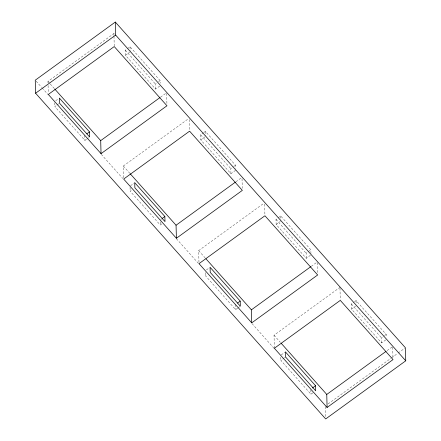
<?xml version="1.0" encoding="UTF-8"?>
<svg xmlns="http://www.w3.org/2000/svg" width="441" height="441" viewBox="0 0 441 441"><rect width="100%" height="100%" fill="white"/><g stroke="black" fill="none" stroke-linecap="round" stroke-linejoin="round"><path stroke-width="0.33" stroke-dasharray="2.21 1.65" d="M48.008 82.781L47.97 81.414L113.905 33.527L114.809 34.547M55.715 100.735L58.328 98.834M159.758 86.061L155.568 89.104L125.442 55.279L125.31 50.191L126.881 49.05M127.405 48.67L130.023 46.768L160.144 80.598L160.215 83.14M86.497 139.268L84.926 140.409L54.8 106.584L56.371 105.443M56.895 105.063L58.989 103.541M125.442 55.279L129.632 52.236M155.568 89.104L155.436 84.016L156.483 83.255M158.578 81.734L160.144 80.598M87.02 138.887L88.591 137.746M160.541 97.163L166.081 93.139M123.634 177.684L123.326 166.025L188.704 118.546M130.547 185.733L134.737 182.69M235.637 170.298L230.924 173.715L200.798 139.891L200.666 134.803L203.284 132.906M203.808 132.526L205.379 131.385L235.505 165.21L235.588 168.39M161.853 223.885L160.281 225.026L130.156 191.196L132.25 189.674M200.798 139.891L204.988 136.848M160.673 219.557L161.72 218.797M230.924 173.715L230.792 168.633L233.41 166.731M233.934 166.351L235.505 165.21M235.896 181.78L241.436 177.756M198.974 262.279L198.665 250.62L264.043 203.136M206.41 269.942L209.552 267.665M310.453 255.267L306.263 258.31L276.138 224.486L276.005 219.398L277.576 218.256M278.1 217.876L280.719 215.98L310.844 249.804L310.96 254.253M237.716 308.094L235.621 309.615L205.495 275.79L207.066 274.649M276.138 224.486L280.327 221.443M306.263 258.31L306.131 253.222L307.702 252.087M308.226 251.706L310.844 249.804M238.239 307.713L239.81 306.578M311.236 266.37L317.333 261.943M274.363 348.263L274.026 335.232L339.956 287.35M281.242 354.939L285.432 351.896M385.809 339.884L381.625 342.927L351.499 309.097L351.361 304.014L353.98 302.113M354.503 301.732L356.074 300.591L386.2 334.416L386.266 336.957M313.071 392.711L310.977 394.232L280.856 360.402L283.993 358.125M284.517 357.745L285.564 356.984M351.499 309.097L355.683 306.06M381.625 342.927L381.487 337.839L384.105 335.937M384.629 335.557L386.2 334.416M387.148 350.584L392.688 346.56M328.121 403.901L390.952 358.274M391.509 357.866L397.622 353.428M398.179 353.021L404.849 348.175M125.31 50.191L155.436 84.016M200.666 134.803L230.792 168.633M276.005 219.398L306.131 253.222M351.361 304.014L381.487 337.839M47.97 81.414L49.789 83.454M50.241 83.966L54.337 88.558M123.326 166.025L129.693 173.17M198.665 250.62L205.032 257.764M274.026 335.232L280.388 342.381M36.168 81.227L41.669 87.401M42.127 87.919L48.086 94.606M101.243 154.295L122.785 178.484M176.4 238.686L198.4 263.387M252.015 323.589L274.015 348.291M392.705 347.243L392.975 357.53M356.074 300.591L356.157 303.772M339.972 288.034L340.281 299.693M325.359 406.608L325.645 417.577M317.349 262.632L317.636 273.602M310.861 389.778L310.977 394.232M280.719 215.98L280.834 220.428M280.768 357.227L280.856 360.402M264.633 204.106L264.92 215.081M242.026 178.721L242.28 188.324M235.488 304.533L235.621 309.615M205.379 131.385L205.495 135.834M205.412 272.61L205.495 275.79M189.294 119.511L189.58 130.486M166.654 93.426L166.941 104.396M160.199 221.845L160.281 225.026M130.023 46.768L130.139 51.222M130.056 187.381L130.156 191.196M113.905 33.527L113.954 35.583M113.976 36.272L114.225 45.87M84.793 135.321L84.926 140.409M54.701 102.77L54.8 106.584M48.08 85.526L48.273 93.068"/><path stroke-width="0.66" d="M115.316 22.05L35.252 80.196L35.594 93.227L325.684 418.95L405.748 360.804L405.406 347.773L115.316 22.05L115.658 35.082L405.748 360.804M35.594 93.227L115.658 35.082M86.888 133.805L89.501 131.903L59.375 98.078L59.513 103.161L89.639 136.986L89.501 131.903M101.044 153.65L48.312 94.44L114.241 46.559L166.974 105.768L101.044 153.65L100.702 140.624L159.984 97.566M162.244 218.416L164.862 216.514L134.737 182.69L134.869 187.778L164.995 221.603L164.862 216.514M176.4 238.267L123.667 179.057L189.602 131.17L242.335 190.38L176.4 238.267L176.058 225.235L235.345 182.183M237.583 303.011L240.202 301.109L210.076 267.285L210.208 272.367L240.334 306.197L240.202 301.109M251.739 322.856L199.007 263.646L264.942 215.765L317.674 274.975L251.739 322.856L251.398 309.83L310.685 266.772M312.415 388.003L315.558 385.721L285.432 351.896L285.564 356.984L315.69 390.809L315.558 385.721M327.095 407.473L274.363 348.263L340.298 300.376L393.03 359.586L327.095 407.473L326.759 394.441L386.04 351.389M54.789 89.071L100.702 140.624M130.145 173.682L176.058 225.235M205.941 258.784L251.398 309.83M281.297 343.401L326.759 394.441"/></g></svg>
